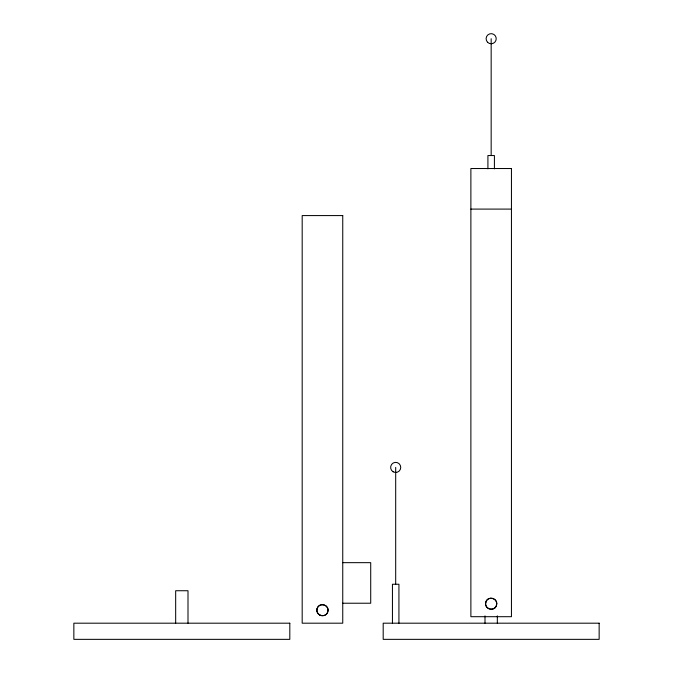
<?xml version="1.0" encoding="UTF-8"?>
<svg xmlns="http://www.w3.org/2000/svg" width="673" height="673" viewBox="0 0 673 673"><rect width="100%" height="100%" fill="white"/><g stroke="black" fill="none" stroke-linecap="round" stroke-linejoin="round"><path stroke-width="1.01" d="M470.881 209.093L511.446 209.093M342.633 562.662L370.714 562.662L370.714 603.227L342.633 603.227M497.33 615.862L497.33 623.19M494.411 168.864L494.411 155.539L487.917 155.539L487.917 168.864M491.164 38.714L491.164 155.539M484.997 615.862L484.997 623.19M398.929 623.19L398.929 584.248L392.443 584.248L392.443 623.19M395.69 467.415L395.69 584.248M188.003 623.19L188.003 590.734L175.67 590.734L175.67 623.19M317.076 608.762C314.956 615.618 326.27 618.647 327.86 611.656C329.98 604.8 318.674 601.763 317.076 608.762M485.771 602.276C483.66 609.124 494.966 612.161 496.556 605.162C498.676 598.305 487.37 595.277 485.771 602.276M511.446 168.528L470.881 168.528L470.881 616.695L511.446 616.695L511.446 168.528M342.75 215.579L302.185 215.579L302.185 623.19L342.75 623.19L342.75 215.579M289.811 623.19L73.853 623.19L73.853 639.35L289.811 639.35L289.811 623.19M599.147 623.19L383.189 623.19L383.189 639.35L599.147 639.35L599.147 623.19M487.589 42.29A5.064 5.064 0 0 0 496.06 40.027A5.064 5.064 0 0 0 489.851 33.827A5.064 5.064 0 0 0 487.589 42.29M393.158 471.798A5.064 5.064 0 0 0 400.746 467.415A5.064 5.064 0 0 0 393.158 463.032A5.064 5.064 0 0 0 393.158 471.798M488.371 608.552A5.586 5.586 0 0 0 496.75 603.715A5.586 5.586 0 0 0 488.371 598.886A5.586 5.586 0 0 0 488.371 608.552M319.675 615.038A5.586 5.586 0 0 0 328.054 610.209A5.586 5.586 0 0 0 319.675 605.372A5.586 5.586 0 0 0 319.675 615.038"/></g></svg>
